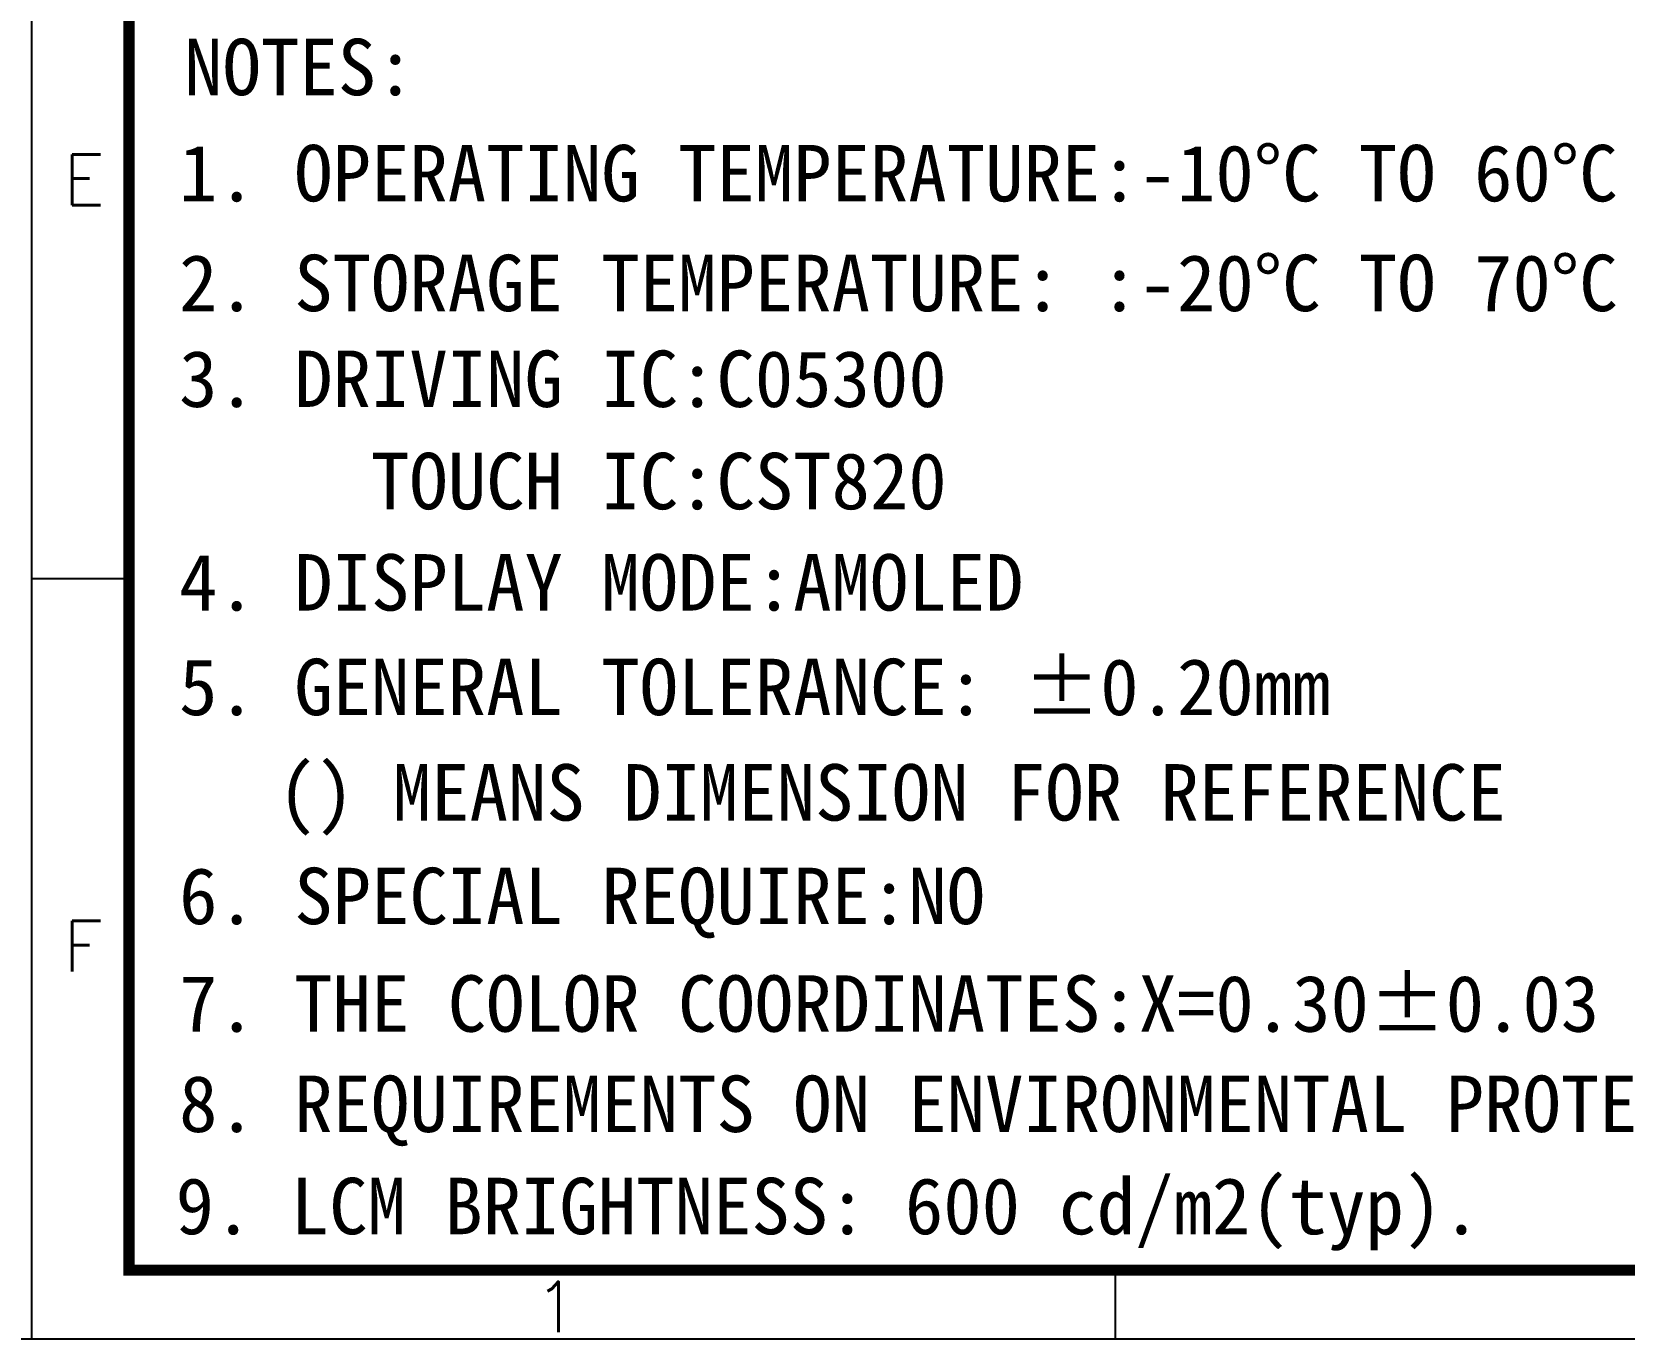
# Model space of a CAD drawing. Header units: millimetres. Extents: x -2596 to -724, y -1791 to -1070.
# Drawn here: x -2174.8 to -2081.5, y -1762.7 to -1686.2 of the extents above; entities that cross this region are included whole.
import ezdxf

# ---------------------------------------------------------------- set-up
doc = ezdxf.new("R2010")
doc.units = ezdxf.units.MM
doc.layers.add('图框', color=7, linetype='Continuous', lineweight=0)
doc.styles.get("Standard").update_dxf_attribs({"font": 'txt.shx'})
doc.styles.add('宋体', font='', dxfattribs={"width": 0.75})
doc.styles.get('宋体').set_extended_font_data('SimSun')

msp = doc.modelspace()

# ---------------------------------------------------------------- linework, layer by layer
for p, q in [((-2169.072, -1718.192), (-2174.758, -1718.192)), ((-2111.303, -1762.705), (-2111.303, -1758.672))]:
    msp.add_line(p, q)
at = {"color": 1}
msp.add_xline((-2946.946, -1762.705), (-1, 0), dxfattribs=at)
msp.add_lwpolyline([(-2174.758, -1493.856), (-1795.681, -1493.856), (-1795.681, -1762.705), (-2174.758, -1762.705), (-2174.758, -1493.856)])
at = {"color": 7, "linetype": 'Continuous', "const_width": 0.652}
msp.add_lwpolyline([(-2169.072, -1758.672), (-1801.367, -1758.672), (-1801.367, -1497.888), (-2169.072, -1497.888)], close=True, dxfattribs=at)

# ---------------------------------------------------------------- texts
at = {"char_height": 2.957, "attachment_point": 1}
for s, insert, width in [('E', (-2172.897, -1693.358), 17.62186), ('F', (-2172.897, -1738.226), 15.93535), ('1', (-2145.312, -1759.34), 5.02388)]:
    msp.add_mtext(s, dxfattribs=dict(at, insert=insert, width=width))
at = {"layer": '图框', "color": 233, "lineweight": 15, "style": '宋体'}
for s, height, p in [('NOTES:', 3.3043, (-2165.835, -1689.885)), ('1. OPERATING TEMPERATURE:-10°C TO 60°C', 3.30427, (-2166.135, -1696.098)), ('2. STORAGE TEMPERATURE: :-20°C TO 70°C', 3.30427, (-2166.135, -1702.527)), ('3. DRIVING IC:C05300', 3.30427, (-2166.135, -1708.137)), ('     TOUCH IC:CST820', 3.30427, (-2166.135, -1714.124)), ('4. DISPLAY MODE:AMOLED', 3.30427, (-2166.135, -1720.054)), ('5. GENERAL TOLERANCE: ±0.20mm', 3.30427, (-2166.135, -1726.177)), ('  () MEANS DIMENSION FOR REFERENCE', 3.30427, (-2164.856, -1732.348)), ('6. SPECIAL REQUIRE:NO', 3.30427, (-2166.135, -1738.412)), ('7. THE COLOR COORDINATES:X=0.30%%P0.03 ; Y=0.31%%P0.03', 3.30427, (-2166.135, -1744.71)), ('8. REQUIREMENTS ON ENVIRONMENTAL PROTECTION: ROHS .', 3.30427, (-2166.135, -1750.58)), ('9. LCM BRIGHTNESS: 600 cd/m2(typ).', 3.30427, (-2166.337, -1756.564))]:
    msp.add_text(s, height=height, dxfattribs=at).set_placement(p)

doc.saveas('drawing.dxf')
